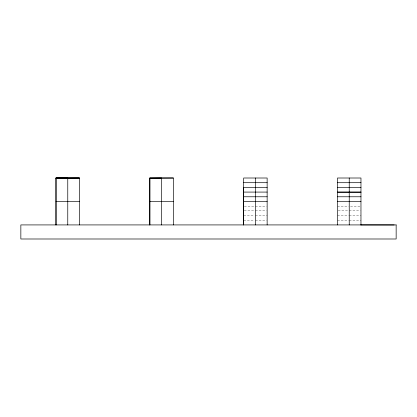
<?xml version="1.0" encoding="UTF-8"?>
<svg xmlns="http://www.w3.org/2000/svg" width="417" height="417" viewBox="0 0 417 417"><rect width="100%" height="100%" fill="white"/><g stroke="black" fill="none" stroke-linecap="round" stroke-linejoin="round"><path stroke-width="0.31" stroke-dasharray="2.08 1.56" d="M244.336 206.154L254.109 206.154M255.412 206.154L266.489 206.154M337.509 206.154L348.586 206.154M350.541 206.154L360.966 206.154M244.206 210.846L254.167 210.846M255.412 210.846L266.526 210.846M338.161 210.846L348.586 210.846M349.238 210.846L360.314 210.846M243.684 215.537L254.109 215.537M255.412 215.537L267.141 215.537M337.509 215.537L348.586 215.537M349.238 215.537L360.966 215.537M243.684 220.228L254.177 220.228M255.412 220.228L266.526 220.228M337.509 220.228L348.586 220.228M349.238 220.228L360.966 220.228"/><path stroke-width="0.63" d="M56.034 178.116L67.763 178.007L67.763 224.919M79.491 224.919L79.491 178.007L55.961 178.09L55.961 224.919M55.961 178.09L79.36 178.007M267.141 187.389L243.585 187.426L243.585 224.919M56.034 224.919L56.034 178.007L67.763 178.007M56.034 178.007L79.491 178.007M173.368 178.007L149.807 178.007L149.807 224.919M243.684 182.698L267.141 182.698M337.509 182.709L360.966 182.698M337.509 187.389L360.966 187.389M243.684 192.081L267.141 192.081M337.509 192.081L360.966 192.081M337.509 192.185L360.966 192.185M243.684 196.772L267.141 196.772M337.509 196.772L360.966 196.772M56.034 201.463L79.491 201.463M149.859 201.463L173.316 201.463M243.684 201.463L267.141 201.463M337.509 201.463L360.966 201.463M360.804 224.935L394.221 224.972M360.966 224.972L360.966 178.007L337.509 178.007L337.509 224.919M349.238 178.007L349.238 182.568M349.238 182.698L349.238 187.259M349.238 187.389L349.238 201.333M349.238 201.463L349.238 224.919M267.141 224.919L267.141 178.007L243.684 178.007L243.684 224.919M255.412 178.007L255.412 182.568M255.412 182.698L255.412 187.259M255.412 187.389L255.412 201.333M255.412 201.463L255.412 224.919M173.316 224.919L173.316 178.007L149.859 178.122L161.588 178.007L161.588 224.919M149.859 178.007L149.859 224.919M396.15 224.919L20.85 224.919L20.85 238.993L396.15 238.993L396.15 224.919"/></g></svg>
